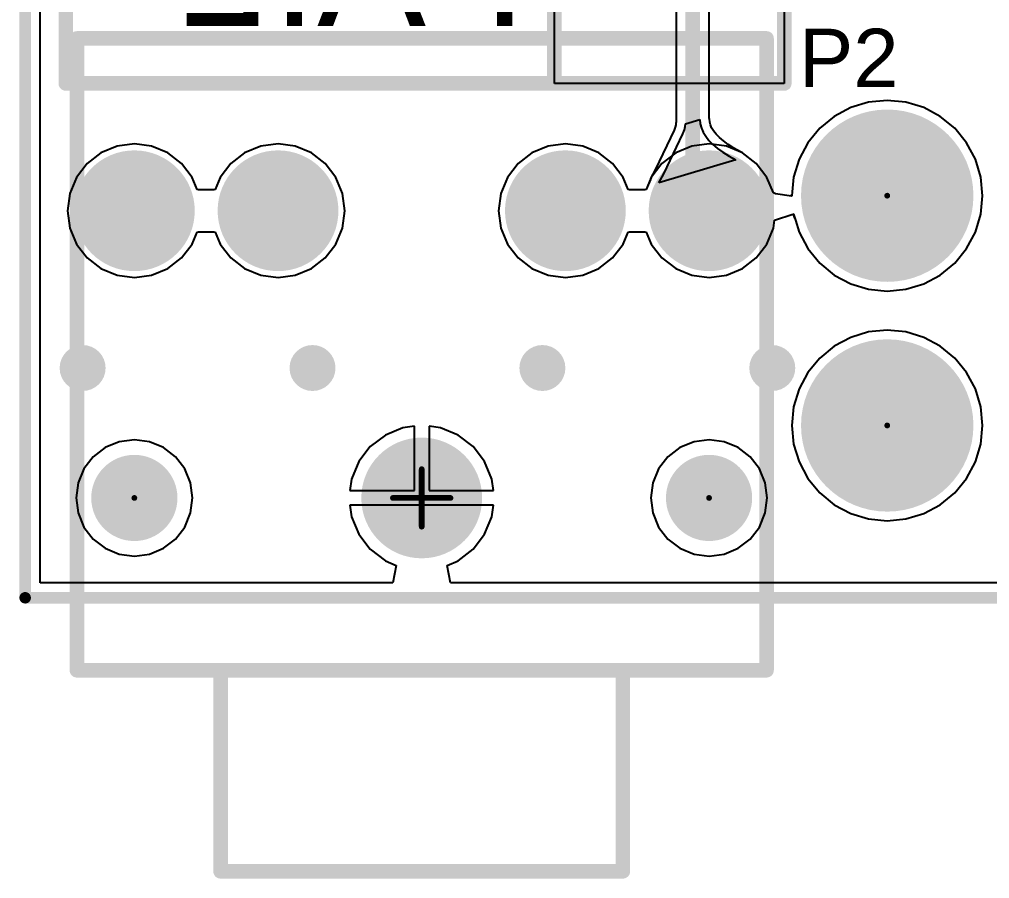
# Model space of a CAD drawing. Header units: inches. Extents: x 0 to 5455, y -5 to 5444.
# Drawn here: x -0.1 to 16.78, y -4.89 to 10.07 of the extents above; entities that cross this region are included whole.
import ezdxf

# ---------------------------------------------------------------- set-up
doc = ezdxf.new("R2010")
doc.units = ezdxf.units.IN
for name, color, linetype in [('Board Outline', 6, 'Continuous'), ('Bottom Courtyard', 56, 'Continuous'), ('Bottom Layer', 5, 'Continuous'), ('Bottom Overlay', 54, 'Continuous'), ('Bottom Solder', 6, 'Continuous'), ('Multi-Layer', 9, 'Continuous'), ('Pad Holes', 156, 'Continuous'), ('Top Courtyard', 56, 'Continuous'), ('Top Layer', 1, 'Continuous'), ('Top Overlay', 2, 'Continuous'), ('Top Solder', 216, 'Continuous'), ('Via Holes', 16, 'Continuous')]:
    doc.layers.add(name, color=color, linetype=linetype)
doc.styles.add('Arial', font='', dxfattribs={"height": 0.2})
doc.styles.get('Arial').set_extended_font_data('Arial')

# ---------------------------------------------------------------- blocks, each defined once
blk = doc.blocks.new('0B1556B7_A534_4801_B57D_01EFA34B1205_32')
at = {"layer": 'Bottom Courtyard'}
for points in [[(0, 0.5, 0.1, 0.1, 0), (0, -0.5, 0.1, 0.1, 0)], [(0.5, 0, 0.1, 0.1, 0), (-0.5, 0, 0.1, 0.1, 0)]]:
    blk.add_lwpolyline(points, format="xyseb", dxfattribs=at)
for points in [[(-0.025, 0.5, 0.05, 0.05, 1), (0.025, 0.5, 0.05, 0.05, 1)], [(-0.525, 0, 0.05, 0.05, 1), (-0.475, 0, 0.05, 0.05, 1)], [(0.475, 0, 0.05, 0.05, 1), (0.525, 0, 0.05, 0.05, 1)], [(-0.025, -0.5, 0.05, 0.05, 1), (0.025, -0.5, 0.05, 0.05, 1)]]:
    blk.add_lwpolyline(points, format="xyseb", close=True, dxfattribs=at)
at = {"layer": 'Bottom Overlay'}
for points in [[(12.5, 4, 0.254, 0.254, 0), (0, 4, 0.254, 0.254, 0)], [(0, 4, 0.254, 0.254, 0), (0, -1, 0.254, 0.254, 0)], [(4, 4, 0.254, 0.254, 0), (4, -4, 0.254, 0.254, 0)], [(12.5, 4, 0.254, 0.254, 0), (12.5, -4, 0.254, 0.254, 0)], [(12.5, 0, 0.254, 0.254, 0), (0, 0, 0.254, 0.254, 0)], [(0, 0, 0.254, 0.254, 0), (0, -4, 0.254, 0.254, 0)], [(12.5, -4, 0.254, 0.254, 0), (0, -4, 0.254, 0.254, 0)]]:
    blk.add_lwpolyline(points, format="xyseb", dxfattribs=at)
for points in [[(-0.064, 4, 0.127, 0.127, 1), (0.064, 4, 0.127, 0.127, 1)], [(-0.064, 4, 0.127, 0.127, 1), (0.064, 4, 0.127, 0.127, 1)], [(3.936, 4, 0.127, 0.127, 1), (4.063, 4, 0.127, 0.127, 1)], [(12.437, 4, 0.127, 0.127, 1), (12.564, 4, 0.127, 0.127, 1)], [(12.437, 4, 0.127, 0.127, 1), (12.564, 4, 0.127, 0.127, 1)], [(-0.064, 0, 0.127, 0.127, 1), (0.064, 0, 0.127, 0.127, 1)], [(-0.064, 0, 0.127, 0.127, 1), (0.064, 0, 0.127, 0.127, 1)], [(12.437, 0, 0.127, 0.127, 1), (12.564, 0, 0.127, 0.127, 1)], [(-0.064, -1, 0.127, 0.127, 1), (0.064, -1, 0.127, 0.127, 1)], [(-0.064, -4, 0.127, 0.127, 1), (0.064, -4, 0.127, 0.127, 1)], [(-0.064, -4, 0.127, 0.127, 1), (0.064, -4, 0.127, 0.127, 1)], [(3.936, -4, 0.127, 0.127, 1), (4.063, -4, 0.127, 0.127, 1)], [(12.437, -4, 0.127, 0.127, 1), (12.564, -4, 0.127, 0.127, 1)], [(12.437, -4, 0.127, 0.127, 1), (12.564, -4, 0.127, 0.127, 1)]]:
    blk.add_lwpolyline(points, format="xyseb", close=True, dxfattribs=at)
at = {"layer": 'Bottom Solder'}
for p, q in [((0, 0), (0, 4)), ((0, 4), (4, 4)), ((4, 4), (4, 0)), ((0, -4), (0, 0)), ((0, 0), (4, 0)), ((4, 0), (0, 0)), ((4, 0), (4, -4)), ((4, -4), (0, -4))]:
    blk.add_line(p, q, dxfattribs=at)
at = {"layer": 'Bottom Overlay', "style": 'Arial', "text_generation_flag": 2}
for s, p in [('FAIL', (4.5, 3)), ('PASS', (4.5, -1))]:
    blk.add_text(s, height=2.032, rotation=180, dxfattribs=at).set_placement(p)
blk = doc.blocks.new('7EF2B92C_0FC9_4C85_B662_5CEC65BFCCC4_38')
at = {"layer": 'Bottom Layer'}
h = blk.add_hatch(color=5, dxfattribs=at)
edge = h.paths.add_edge_path()
edge.add_arc((5, 5), 1, 0, 360)
h = blk.add_hatch(color=5, dxfattribs=at)
edge = h.paths.add_edge_path()
edge.add_arc((5, 2.5), 1, 0, 360)
h = blk.add_hatch(color=5, dxfattribs=at)
edge = h.paths.add_edge_path()
edge.add_arc((0, 0), 1, 0, 360)
h = blk.add_hatch(color=5, dxfattribs=at)
edge = h.paths.add_edge_path()
edge.add_arc((5, -2.5), 1, 0, 360)
h = blk.add_hatch(color=5, dxfattribs=at)
edge = h.paths.add_edge_path()
edge.add_arc((5, -5), 1, 0, 360)
at = {"layer": 'Bottom Solder'}
h = blk.add_hatch(color=6, dxfattribs=at)
edge = h.paths.add_edge_path()
edge.add_arc((5, 5), 1.051, 0, 360)
h = blk.add_hatch(color=6, dxfattribs=at)
edge = h.paths.add_edge_path()
edge.add_arc((0, 5), 0.0508, 0, 360)
h = blk.add_hatch(color=6, dxfattribs=at)
edge = h.paths.add_edge_path()
edge.add_arc((5, 2.5), 1.051, 0, 360)
h = blk.add_hatch(color=6, dxfattribs=at)
edge = h.paths.add_edge_path()
edge.add_arc((0, 0), 1.051, 0, 360)
h = blk.add_hatch(color=6, dxfattribs=at)
edge = h.paths.add_edge_path()
edge.add_arc((5, -2.5), 1.051, 0, 360)
h = blk.add_hatch(color=6, dxfattribs=at)
edge = h.paths.add_edge_path()
edge.add_arc((5, -5), 1.051, 0, 360)
h = blk.add_hatch(color=6, dxfattribs=at)
edge = h.paths.add_edge_path()
edge.add_arc((0, -5), 0.0508, 0, 360)
at = {"layer": 'Multi-Layer'}
h = blk.add_hatch(color=9, dxfattribs=at)
edge = h.paths.add_edge_path()
edge.add_arc((5, 5), 1, 0, 360)
h = blk.add_hatch(color=9, dxfattribs=at)
edge = h.paths.add_edge_path()
edge.add_arc((5, 2.5), 1, 0, 360)
h = blk.add_hatch(color=9, dxfattribs=at)
edge = h.paths.add_edge_path()
edge.add_arc((0, 0), 1, 0, 360)
h = blk.add_hatch(color=9, dxfattribs=at)
edge = h.paths.add_edge_path()
edge.add_arc((5, -2.5), 1, 0, 360)
h = blk.add_hatch(color=9, dxfattribs=at)
edge = h.paths.add_edge_path()
edge.add_arc((5, -5), 1, 0, 360)
at = {"layer": 'Pad Holes'}
h = blk.add_hatch(color=7, dxfattribs=at)
edge = h.paths.add_edge_path()
edge.add_arc((0, 5), 0.75, 0, 360)
h = blk.add_hatch(color=7, dxfattribs=at)
edge = h.paths.add_edge_path()
edge.add_arc((5, 5), 0.6, 0, 360)
h = blk.add_hatch(color=7, dxfattribs=at)
edge = h.paths.add_edge_path()
edge.add_arc((5, 2.5), 0.6, 0, 360)
h = blk.add_hatch(color=7, dxfattribs=at)
edge = h.paths.add_edge_path()
edge.add_arc((0, 0), 0.6, 0, 360)
h = blk.add_hatch(color=7, dxfattribs=at)
edge = h.paths.add_edge_path()
edge.add_arc((5, -2.5), 0.6, 0, 360)
h = blk.add_hatch(color=7, dxfattribs=at)
edge = h.paths.add_edge_path()
edge.add_arc((0, -5), 0.75, 0, 360)
h = blk.add_hatch(color=7, dxfattribs=at)
edge = h.paths.add_edge_path()
edge.add_arc((5, -5), 0.6, 0, 360)
at = {"layer": 'Top Layer'}
h = blk.add_hatch(color=1, dxfattribs=at)
edge = h.paths.add_edge_path()
edge.add_arc((5, 5), 1, 0, 360)
h = blk.add_hatch(color=1, dxfattribs=at)
edge = h.paths.add_edge_path()
edge.add_arc((5, 2.5), 1, 0, 360)
h = blk.add_hatch(color=1, dxfattribs=at)
edge = h.paths.add_edge_path()
edge.add_arc((0, 0), 1, 0, 360)
h = blk.add_hatch(color=1, dxfattribs=at)
edge = h.paths.add_edge_path()
edge.add_arc((5, -2.5), 1, 0, 360)
h = blk.add_hatch(color=1, dxfattribs=at)
edge = h.paths.add_edge_path()
edge.add_arc((5, -5), 1, 0, 360)
at = {"layer": 'Top Solder'}
h = blk.add_hatch(color=216, dxfattribs=at)
edge = h.paths.add_edge_path()
edge.add_arc((5, 5), 1.051, 0, 360)
h = blk.add_hatch(color=216, dxfattribs=at)
edge = h.paths.add_edge_path()
edge.add_arc((0, 5), 0.0508, 0, 360)
h = blk.add_hatch(color=216, dxfattribs=at)
edge = h.paths.add_edge_path()
edge.add_arc((5, 2.5), 1.051, 0, 360)
h = blk.add_hatch(color=216, dxfattribs=at)
edge = h.paths.add_edge_path()
edge.add_arc((0, 0), 1.051, 0, 360)
h = blk.add_hatch(color=216, dxfattribs=at)
edge = h.paths.add_edge_path()
edge.add_arc((5, -2.5), 1.051, 0, 360)
h = blk.add_hatch(color=216, dxfattribs=at)
edge = h.paths.add_edge_path()
edge.add_arc((5, -5), 1.051, 0, 360)
h = blk.add_hatch(color=216, dxfattribs=at)
edge = h.paths.add_edge_path()
edge.add_arc((0, -5), 0.0508, 0, 360)
at = {"layer": 'Top Courtyard'}
for points in [[(0, 0.5, 0.1, 0.1, 0), (0, -0.5, 0.1, 0.1, 0)], [(-0.5, 0, 0.1, 0.1, 0), (0.5, 0, 0.1, 0.1, 0)]]:
    blk.add_lwpolyline(points, format="xyseb", dxfattribs=at)
for points in [[(-0.025, 0.5, 0.05, 0.05, 1), (0.025, 0.5, 0.05, 0.05, 1)], [(-0.525, 0, 0.05, 0.05, 1), (-0.475, 0, 0.05, 0.05, 1)], [(0.475, 0, 0.05, 0.05, 1), (0.525, 0, 0.05, 0.05, 1)], [(-0.025, -0.5, 0.05, 0.05, 1), (0.025, -0.5, 0.05, 0.05, 1)]]:
    blk.add_lwpolyline(points, format="xyseb", close=True, dxfattribs=at)
at = {"layer": 'Top Overlay'}
for points in [[(-3, 6, 0.254, 0.254, 0), (-3, -6, 0.254, 0.254, 0)], [(-3, 6, 0.254, 0.254, 0), (8, 6, 0.254, 0.254, 0)], [(8, 6, 0.254, 0.254, 0), (8, -6, 0.254, 0.254, 0)], [(-6.5, 3.5, 0.254, 0.254, 0), (-3, 3.5, 0.254, 0.254, 0)], [(-6.5, 3.5, 0.254, 0.254, 0), (-6.5, -3.5, 0.254, 0.254, 0)], [(-6.5, -3.5, 0.254, 0.254, 0), (-3, -3.5, 0.254, 0.254, 0)], [(-3, -3.5, 0.254, 0.254, 0), (-3, -6, 0.254, 0.254, 0)], [(-3, -6, 0.254, 0.254, 0), (8, -6, 0.254, 0.254, 0)]]:
    blk.add_lwpolyline(points, format="xyseb", dxfattribs=at)
for points in [[(-3.063, 6, 0.127, 0.127, 1), (-2.936, 6, 0.127, 0.127, 1)], [(-3.063, 6, 0.127, 0.127, 1), (-2.936, 6, 0.127, 0.127, 1)], [(7.936, 6, 0.127, 0.127, 1), (8.063, 6, 0.127, 0.127, 1)], [(7.936, 6, 0.127, 0.127, 1), (8.063, 6, 0.127, 0.127, 1)], [(-6.563, 3.5, 0.127, 0.127, 1), (-6.436, 3.5, 0.127, 0.127, 1)], [(-6.563, 3.5, 0.127, 0.127, 1), (-6.436, 3.5, 0.127, 0.127, 1)], [(-3.063, 3.5, 0.127, 0.127, 1), (-2.936, 3.5, 0.127, 0.127, 1)], [(-6.563, -3.5, 0.127, 0.127, 1), (-6.436, -3.5, 0.127, 0.127, 1)], [(-6.563, -3.5, 0.127, 0.127, 1), (-6.436, -3.5, 0.127, 0.127, 1)], [(-3.063, -3.5, 0.127, 0.127, 1), (-2.936, -3.5, 0.127, 0.127, 1)], [(-3.063, -3.5, 0.127, 0.127, 1), (-2.936, -3.5, 0.127, 0.127, 1)], [(-3.063, -6, 0.127, 0.127, 1), (-2.936, -6, 0.127, 0.127, 1)], [(-3.063, -6, 0.127, 0.127, 1), (-2.936, -6, 0.127, 0.127, 1)], [(-3.063, -6, 0.127, 0.127, 1), (-2.936, -6, 0.127, 0.127, 1)], [(7.936, -6, 0.127, 0.127, 1), (8.063, -6, 0.127, 0.127, 1)], [(7.936, -6, 0.127, 0.127, 1), (8.063, -6, 0.127, 0.127, 1)]]:
    blk.add_lwpolyline(points, format="xyseb", close=True, dxfattribs=at)

msp = doc.modelspace()

# ---------------------------------------------------------------- hatches: boundary and pattern name
at = {"layer": 'Bottom Layer'}
h = msp.add_hatch(color=5, dxfattribs=at)
edge = h.paths.add_edge_path()
edge.add_arc((1, 4), 0.4, 0, 360)
h = msp.add_hatch(color=5, dxfattribs=at)
edge = h.paths.add_edge_path()
edge.add_arc((5, 4), 0.4, 0, 360)
h = msp.add_hatch(color=5, dxfattribs=at)
edge = h.paths.add_edge_path()
edge.add_arc((9, 4), 0.4, 0, 360)
h = msp.add_hatch(color=5, dxfattribs=at)
edge = h.paths.add_edge_path()
edge.add_arc((13, 4), 0.4, 0, 360)
at = {"layer": 'Bottom Solder'}
h = msp.add_hatch(color=6, dxfattribs=at)
edge = h.paths.add_edge_path()
edge.add_arc((15, 7), 0.0508, 0, 360)
h = msp.add_hatch(color=6, dxfattribs=at)
edge = h.paths.add_edge_path()
edge.add_arc((15, 3), 0.0508, 0, 360)
at = {"layer": 'Pad Holes'}
h = msp.add_hatch(color=7, dxfattribs=at)
edge = h.paths.add_edge_path()
edge.add_arc((15, 7), 1.5, 0, 360)
h = msp.add_hatch(color=7, dxfattribs=at)
edge = h.paths.add_edge_path()
edge.add_arc((15, 3), 1.5, 0, 360)
at = {"layer": 'Top Layer'}
h = msp.add_hatch(color=1, dxfattribs=at)
edge = h.paths.add_edge_path()
edge.add_arc((1, 4), 0.4, 0, 360)
h = msp.add_hatch(color=1, dxfattribs=at)
edge = h.paths.add_edge_path()
edge.add_arc((5, 4), 0.4, 0, 360)
h = msp.add_hatch(color=1, dxfattribs=at)
edge = h.paths.add_edge_path()
edge.add_arc((9, 4), 0.4, 0, 360)
h = msp.add_hatch(color=1, dxfattribs=at)
edge = h.paths.add_edge_path()
edge.add_arc((13, 4), 0.4, 0, 360)
at = {"layer": 'Top Solder'}
h = msp.add_hatch(color=216, dxfattribs=at)
edge = h.paths.add_edge_path()
edge.add_arc((15, 7), 0.0508, 0, 360)
h = msp.add_hatch(color=216, dxfattribs=at)
edge = h.paths.add_edge_path()
edge.add_arc((15, 3), 0.0508, 0, 360)
at = {"layer": 'Via Holes'}
h = msp.add_hatch(color=7, dxfattribs=at)
edge = h.paths.add_edge_path()
edge.add_arc((1, 4), 0.2, 0, 360)
h = msp.add_hatch(color=7, dxfattribs=at)
edge = h.paths.add_edge_path()
edge.add_arc((5, 4), 0.2, 0, 360)
h = msp.add_hatch(color=7, dxfattribs=at)
edge = h.paths.add_edge_path()
edge.add_arc((9, 4), 0.2, 0, 360)
h = msp.add_hatch(color=7, dxfattribs=at)
edge = h.paths.add_edge_path()
edge.add_arc((13, 4), 0.2, 0, 360)

# ---------------------------------------------------------------- linework, layer by layer
at = {"layer": 'Board Outline'}
for points in [[(0, 38, 0.2, 0.2, 0), (0, 0, 0.2, 0.2, 0)], [(0, 0, 0.2, 0.2, 0), (28, 0, 0.2, 0.2, 0)]]:
    msp.add_lwpolyline(points, format="xyseb", dxfattribs=at)
msp.add_lwpolyline([(-0.05, 0, 0.1, 0.1, 1), (0.05, 0, 0.1, 0.1, 1)], format="xyseb", close=True, dxfattribs=at)
msp.add_lwpolyline([(-0.05, 0, 0.1, 0.1, 1), (0.05, 0, 0.1, 0.1, 1)], format="xyseb", close=True, dxfattribs=at)
at = {"layer": 'Bottom Layer'}
for p, q in [((0.259, 0.259), (0.259, 37.741)), ((14.676, 8.628), (14.365, 8.534)), ((15, 8.66), (14.676, 8.628)), ((15.324, 8.628), (15, 8.66)), ((15.635, 8.534), (15.324, 8.628)), ((14.365, 8.534), (14.078, 8.381)), ((15.922, 8.381), (15.635, 8.534)), ((14.078, 8.381), (13.826, 8.174)), ((16.174, 8.174), (15.922, 8.381)), ((13.826, 8.174), (13.619, 7.922)), ((16.381, 7.922), (16.174, 8.174)), ((1.599, 7.861), (1.319, 7.745)), ((1.9, 7.9), (1.599, 7.861)), ((2.201, 7.861), (1.9, 7.9)), ((2.481, 7.745), (2.201, 7.861)), ((4.099, 7.861), (3.819, 7.745)), ((4.4, 7.9), (4.099, 7.861)), ((4.701, 7.861), (4.4, 7.9)), ((4.981, 7.745), (4.701, 7.861)), ((9.099, 7.861), (8.819, 7.745)), ((9.4, 7.9), (9.099, 7.861)), ((9.701, 7.861), (9.4, 7.9)), ((9.981, 7.745), (9.701, 7.861)), ((11.599, 7.861), (11.319, 7.745)), ((11.9, 7.9), (11.599, 7.861)), ((12.201, 7.861), (11.9, 7.9)), ((12.481, 7.745), (12.201, 7.861)), ((13.619, 7.922), (13.466, 7.635)), ((16.534, 7.635), (16.381, 7.922)), ((1.319, 7.745), (1.078, 7.56)), ((2.722, 7.56), (2.481, 7.745)), ((3.819, 7.745), (3.578, 7.56)), ((5.222, 7.56), (4.981, 7.745)), ((8.819, 7.745), (8.578, 7.56)), ((10.222, 7.56), (9.981, 7.745)), ((11.319, 7.745), (11.078, 7.56)), ((12.722, 7.56), (12.481, 7.745)), ((13.466, 7.635), (13.372, 7.324)), ((16.628, 7.324), (16.534, 7.635)), ((1.078, 7.56), (0.893, 7.319)), ((2.907, 7.319), (2.722, 7.56)), ((3.578, 7.56), (3.393, 7.319)), ((5.407, 7.319), (5.222, 7.56)), ((8.578, 7.56), (8.393, 7.319)), ((10.407, 7.319), (10.222, 7.56)), ((11.078, 7.56), (10.893, 7.319)), ((12.907, 7.319), (12.722, 7.56)), ((0.893, 7.319), (0.777, 7.039)), ((2.993, 7.11), (2.907, 7.319)), ((3.393, 7.319), (3.307, 7.11)), ((5.523, 7.039), (5.407, 7.319)), ((8.393, 7.319), (8.277, 7.039)), ((10.493, 7.11), (10.407, 7.319)), ((10.893, 7.319), (10.807, 7.11)), ((13.019, 7.049), (12.907, 7.319)), ((13.372, 7.324), (13.346, 7.068)), ((16.66, 7), (16.628, 7.324)), ((3.017, 7.104), (2.993, 7.11)), ((3.283, 7.104), (3.017, 7.104)), ((3.307, 7.11), (3.283, 7.104)), ((10.517, 7.104), (10.493, 7.11)), ((10.783, 7.104), (10.517, 7.104)), ((10.807, 7.11), (10.783, 7.104)), ((0.777, 7.039), (0.738, 6.738)), ((5.562, 6.738), (5.523, 7.039)), ((8.277, 7.039), (8.238, 6.738)), ((13.055, 7.034), (13.019, 7.049)), ((13.332, 6.994), (13.055, 7.034)), ((13.342, 7.026), (13.332, 6.994)), ((13.34, 7), (13.336, 6.994)), ((13.336, 6.994), (13.34, 7)), ((13.336, 6.994), (13.336, 6.994)), ((13.346, 7.068), (13.34, 7)), ((13.34, 7), (13.342, 7.026)), ((16.628, 6.676), (16.66, 7)), ((0.738, 6.738), (0.777, 6.437)), ((5.523, 6.437), (5.562, 6.738)), ((8.238, 6.738), (8.277, 6.437)), ((13.04, 6.571), (13.355, 6.68)), ((13.355, 6.68), (13.392, 6.609)), ((13.372, 6.676), (13.362, 6.682)), ((13.362, 6.682), (13.362, 6.682)), ((13.362, 6.682), (13.372, 6.676)), ((13.392, 6.609), (13.372, 6.676)), ((13.372, 6.676), (13.402, 6.575)), ((16.534, 6.365), (16.628, 6.676)), ((0.777, 6.437), (0.893, 6.157)), ((5.407, 6.157), (5.523, 6.437)), ((8.277, 6.437), (8.393, 6.157)), ((12.907, 6.157), (13.023, 6.437)), ((13.023, 6.437), (13.04, 6.571)), ((13.402, 6.575), (13.466, 6.365)), ((2.907, 6.157), (2.993, 6.366)), ((2.993, 6.366), (3.017, 6.372)), ((3.017, 6.372), (3.283, 6.372)), ((3.283, 6.372), (3.307, 6.366)), ((3.307, 6.366), (3.393, 6.157)), ((10.407, 6.157), (10.493, 6.366)), ((10.493, 6.366), (10.517, 6.372)), ((10.517, 6.372), (10.783, 6.372)), ((10.783, 6.372), (10.807, 6.366)), ((10.807, 6.366), (10.893, 6.157)), ((13.466, 6.365), (13.619, 6.078)), ((16.381, 6.078), (16.534, 6.365)), ((0.893, 6.157), (1.078, 5.916)), ((2.722, 5.916), (2.907, 6.157)), ((3.393, 6.157), (3.578, 5.916)), ((5.222, 5.916), (5.407, 6.157)), ((8.393, 6.157), (8.578, 5.916)), ((10.222, 5.916), (10.407, 6.157)), ((10.893, 6.157), (11.078, 5.916)), ((12.722, 5.916), (12.907, 6.157)), ((13.619, 6.078), (13.826, 5.826)), ((16.174, 5.826), (16.381, 6.078)), ((1.078, 5.916), (1.319, 5.731)), ((2.481, 5.731), (2.722, 5.916)), ((3.578, 5.916), (3.819, 5.731)), ((4.981, 5.731), (5.222, 5.916)), ((8.578, 5.916), (8.819, 5.731)), ((9.981, 5.731), (10.222, 5.916)), ((11.078, 5.916), (11.319, 5.731)), ((12.481, 5.731), (12.722, 5.916)), ((13.826, 5.826), (14.078, 5.619)), ((15.922, 5.619), (16.174, 5.826)), ((1.319, 5.731), (1.599, 5.615)), ((1.599, 5.615), (1.9, 5.576)), ((1.9, 5.576), (2.201, 5.615)), ((2.201, 5.615), (2.481, 5.731)), ((3.819, 5.731), (4.099, 5.615)), ((4.099, 5.615), (4.4, 5.576)), ((4.4, 5.576), (4.701, 5.615)), ((4.701, 5.615), (4.981, 5.731)), ((8.819, 5.731), (9.099, 5.615)), ((9.099, 5.615), (9.4, 5.576)), ((9.4, 5.576), (9.701, 5.615)), ((9.701, 5.615), (9.981, 5.731)), ((11.319, 5.731), (11.599, 5.615)), ((11.599, 5.615), (11.9, 5.576)), ((11.9, 5.576), (12.201, 5.615)), ((12.201, 5.615), (12.481, 5.731)), ((14.078, 5.619), (14.365, 5.466)), ((15.635, 5.466), (15.922, 5.619)), ((14.365, 5.466), (14.676, 5.372)), ((15.324, 5.372), (15.635, 5.466)), ((14.676, 5.372), (15, 5.34)), ((15, 5.34), (15.324, 5.372)), ((14.676, 4.628), (14.365, 4.534)), ((15, 4.66), (14.676, 4.628)), ((15.324, 4.628), (15, 4.66)), ((15.635, 4.534), (15.324, 4.628)), ((14.365, 4.534), (14.078, 4.381)), ((15.922, 4.381), (15.635, 4.534)), ((14.078, 4.381), (13.826, 4.174)), ((16.174, 4.174), (15.922, 4.381)), ((13.826, 4.174), (13.619, 3.922)), ((16.381, 3.922), (16.174, 4.174)), ((13.619, 3.922), (13.466, 3.635)), ((16.534, 3.635), (16.381, 3.922)), ((13.466, 3.635), (13.372, 3.324)), ((16.628, 3.324), (16.534, 3.635)), ((13.372, 3.324), (13.34, 3)), ((16.66, 3), (16.628, 3.324)), ((6.573, 2.96), (6.268, 2.833)), ((6.773, 2.986), (6.573, 2.96)), ((6.773, 1.865), (6.773, 2.986)), ((7.227, 2.96), (7.027, 2.986)), ((7.027, 2.986), (7.027, 1.865)), ((7.532, 2.833), (7.227, 2.96)), ((13.34, 3), (13.372, 2.676)), ((16.628, 2.676), (16.66, 3)), ((1.638, 2.716), (1.394, 2.615)), ((1.9, 2.751), (1.638, 2.716)), ((2.162, 2.716), (1.9, 2.751)), ((2.406, 2.615), (2.162, 2.716)), ((6.268, 2.833), (6.006, 2.632)), ((7.794, 2.632), (7.532, 2.833)), ((11.638, 2.716), (11.394, 2.615)), ((11.9, 2.751), (11.638, 2.716)), ((12.162, 2.716), (11.9, 2.751)), ((12.406, 2.615), (12.162, 2.716)), ((1.394, 2.615), (1.184, 2.454)), ((2.616, 2.454), (2.406, 2.615)), ((6.006, 2.632), (5.805, 2.37)), ((7.995, 2.37), (7.794, 2.632)), ((11.394, 2.615), (11.184, 2.454)), ((12.616, 2.454), (12.406, 2.615)), ((13.372, 2.676), (13.466, 2.365)), ((16.534, 2.365), (16.628, 2.676)), ((1.184, 2.454), (1.023, 2.244)), ((2.777, 2.244), (2.616, 2.454)), ((5.805, 2.37), (5.678, 2.065)), ((8.122, 2.065), (7.995, 2.37)), ((11.184, 2.454), (11.023, 2.244)), ((12.777, 2.244), (12.616, 2.454)), ((13.466, 2.365), (13.619, 2.078)), ((16.381, 2.078), (16.534, 2.365)), ((1.023, 2.244), (0.922, 2)), ((2.878, 2), (2.777, 2.244)), ((11.023, 2.244), (10.922, 2)), ((12.878, 2), (12.777, 2.244)), ((5.678, 2.065), (5.652, 1.865)), ((8.148, 1.865), (8.122, 2.065)), ((13.619, 2.078), (13.826, 1.826)), ((16.174, 1.826), (16.381, 2.078)), ((0.922, 2), (0.887, 1.738)), ((2.913, 1.738), (2.878, 2)), ((5.652, 1.865), (6.773, 1.865)), ((7.027, 1.865), (8.148, 1.865)), ((10.922, 2), (10.887, 1.738)), ((12.913, 1.738), (12.878, 2)), ((0.887, 1.738), (0.922, 1.476)), ((2.878, 1.476), (2.913, 1.738)), ((10.887, 1.738), (10.922, 1.476)), ((12.878, 1.476), (12.913, 1.738)), ((13.826, 1.826), (14.078, 1.619)), ((15.922, 1.619), (16.174, 1.826)), ((6.9, 1.611), (5.652, 1.611)), ((5.652, 1.611), (5.678, 1.411)), ((8.148, 1.611), (6.9, 1.611)), ((8.122, 1.411), (8.148, 1.611)), ((14.078, 1.619), (14.365, 1.466)), ((15.635, 1.466), (15.922, 1.619)), ((0.922, 1.476), (1.023, 1.232)), ((2.777, 1.232), (2.878, 1.476)), ((5.678, 1.411), (5.805, 1.106)), ((7.995, 1.106), (8.122, 1.411)), ((10.922, 1.476), (11.023, 1.232)), ((12.777, 1.232), (12.878, 1.476)), ((14.365, 1.466), (14.676, 1.372)), ((14.676, 1.372), (15, 1.34)), ((15, 1.34), (15.324, 1.372)), ((15.324, 1.372), (15.635, 1.466)), ((1.023, 1.232), (1.184, 1.022)), ((2.616, 1.022), (2.777, 1.232)), ((11.023, 1.232), (11.184, 1.022)), ((12.616, 1.022), (12.777, 1.232)), ((1.184, 1.022), (1.394, 0.861)), ((2.406, 0.861), (2.616, 1.022)), ((5.805, 1.106), (6.006, 0.844)), ((7.794, 0.844), (7.995, 1.106)), ((11.184, 1.022), (11.394, 0.861)), ((12.406, 0.861), (12.616, 1.022)), ((1.394, 0.861), (1.638, 0.76)), ((2.162, 0.76), (2.406, 0.861)), ((11.394, 0.861), (11.638, 0.76)), ((12.162, 0.76), (12.406, 0.861)), ((1.638, 0.76), (1.9, 0.725)), ((1.9, 0.725), (2.162, 0.76)), ((6.006, 0.844), (6.268, 0.643)), ((7.532, 0.643), (7.794, 0.844)), ((11.638, 0.76), (11.9, 0.725)), ((11.9, 0.725), (12.162, 0.76)), ((6.268, 0.643), (6.458, 0.564)), ((6.458, 0.564), (6.397, 0.259)), ((7.342, 0.564), (7.532, 0.643)), ((7.403, 0.259), (7.342, 0.564)), ((6.397, 0.259), (0.259, 0.259)), ((27.741, 0.259), (7.403, 0.259))]:
    msp.add_line(p, q, dxfattribs=at)
at = {"layer": 'Top Layer'}
for p, q in [((0.259, 0.259), (0.259, 25.798)), ((11.33, 10.849), (11.33, 8.278)), ((11.9, 8.373), (11.9, 10.852)), ((14.676, 8.628), (14.365, 8.534)), ((15, 8.66), (14.676, 8.628)), ((15.324, 8.628), (15, 8.66)), ((15.635, 8.534), (15.324, 8.628)), ((14.365, 8.534), (14.078, 8.381)), ((15.922, 8.381), (15.635, 8.534)), ((11.33, 8.278), (11.324, 8.266)), ((11.488, 8.249), (11.742, 8.325)), ((11.742, 8.325), (11.748, 8.251)), ((11.9, 8.372), (11.9, 8.373)), ((11.9, 8.373), (11.9, 8.373)), ((11.9, 8.352), (11.9, 8.372)), ((11.906, 8.339), (11.9, 8.352)), ((11.911, 8.279), (11.906, 8.339)), ((11.924, 8.232), (11.911, 8.279)), ((14.078, 8.381), (13.826, 8.174)), ((16.174, 8.174), (15.922, 8.381)), ((11.293, 8.138), (10.967, 7.459)), ((11.311, 8.192), (11.293, 8.138)), ((11.32, 8.232), (11.311, 8.192)), ((11.324, 8.266), (11.32, 8.232)), ((11.446, 8.076), (11.47, 8.147)), ((11.47, 8.147), (11.483, 8.204)), ((11.483, 8.204), (11.488, 8.249)), ((11.748, 8.251), (11.767, 8.178)), ((11.767, 8.178), (11.798, 8.106)), ((11.798, 8.106), (11.842, 8.034)), ((11.945, 8.182), (11.924, 8.232)), ((11.977, 8.129), (11.945, 8.182)), ((12.022, 8.073), (11.977, 8.129)), ((13.826, 8.174), (13.619, 7.922)), ((16.381, 7.922), (16.174, 8.174)), ((11.113, 7.383), (11.446, 8.076)), ((11.842, 8.034), (11.898, 7.963)), ((11.898, 7.963), (11.967, 7.893)), ((12.08, 8.014), (12.022, 8.073)), ((12.151, 7.954), (12.08, 8.014)), ((12.235, 7.892), (12.151, 7.954)), ((1.599, 7.861), (1.319, 7.745)), ((1.9, 7.9), (1.599, 7.861)), ((2.201, 7.861), (1.9, 7.9)), ((2.481, 7.745), (2.201, 7.861)), ((4.099, 7.861), (3.819, 7.745)), ((4.4, 7.9), (4.099, 7.861)), ((4.701, 7.861), (4.4, 7.9)), ((4.981, 7.745), (4.701, 7.861)), ((9.099, 7.861), (8.819, 7.745)), ((9.4, 7.9), (9.099, 7.861)), ((9.701, 7.861), (9.4, 7.9)), ((9.981, 7.745), (9.701, 7.861)), ((11.967, 7.893), (12.048, 7.824)), ((12.048, 7.824), (12.142, 7.756)), ((12.333, 7.83), (12.235, 7.892)), ((12.448, 7.766), (12.333, 7.83)), ((12.457, 7.755), (12.448, 7.766)), ((13.619, 7.922), (13.466, 7.635)), ((16.534, 7.635), (16.381, 7.922)), ((1.319, 7.745), (1.078, 7.56)), ((2.722, 7.56), (2.481, 7.745)), ((3.819, 7.745), (3.578, 7.56)), ((5.222, 7.56), (4.981, 7.745)), ((8.819, 7.745), (8.578, 7.56)), ((10.222, 7.56), (9.981, 7.745)), ((12.367, 7.622), (11.026, 7.223)), ((12.142, 7.756), (12.249, 7.689)), ((12.249, 7.689), (12.367, 7.622)), ((12.481, 7.745), (12.457, 7.755)), ((12.722, 7.56), (12.481, 7.745)), ((13.466, 7.635), (13.372, 7.324)), ((16.628, 7.324), (16.534, 7.635)), ((1.078, 7.56), (0.893, 7.319)), ((2.907, 7.319), (2.722, 7.56)), ((3.578, 7.56), (3.393, 7.319)), ((5.407, 7.319), (5.222, 7.56)), ((8.578, 7.56), (8.393, 7.319)), ((10.407, 7.319), (10.222, 7.56)), ((10.967, 7.459), (10.881, 7.302)), ((12.907, 7.319), (12.722, 7.56)), ((0.893, 7.319), (0.777, 7.039)), ((2.993, 7.11), (2.907, 7.319)), ((3.393, 7.319), (3.307, 7.11)), ((5.523, 7.039), (5.407, 7.319)), ((8.393, 7.319), (8.277, 7.039)), ((10.493, 7.11), (10.407, 7.319)), ((10.879, 7.283), (10.807, 7.11)), ((10.88, 7.302), (10.879, 7.283)), ((10.881, 7.302), (10.88, 7.302)), ((10.881, 7.302), (10.881, 7.302)), ((11.026, 7.223), (11.113, 7.383)), ((13.019, 7.049), (12.907, 7.319)), ((13.372, 7.324), (13.346, 7.068)), ((16.66, 7), (16.628, 7.324)), ((3.017, 7.104), (2.993, 7.11)), ((3.283, 7.104), (3.017, 7.104)), ((3.307, 7.11), (3.283, 7.104)), ((10.517, 7.104), (10.493, 7.11)), ((10.783, 7.104), (10.517, 7.104)), ((10.807, 7.11), (10.783, 7.104)), ((0.777, 7.039), (0.738, 6.738)), ((5.562, 6.738), (5.523, 7.039)), ((8.277, 7.039), (8.238, 6.738)), ((13.055, 7.034), (13.019, 7.049)), ((13.332, 6.994), (13.055, 7.034)), ((13.342, 7.026), (13.332, 6.994)), ((13.34, 7), (13.336, 6.994)), ((13.336, 6.994), (13.34, 7)), ((13.336, 6.994), (13.336, 6.994)), ((13.346, 7.068), (13.34, 7)), ((13.34, 7), (13.342, 7.026)), ((16.628, 6.676), (16.66, 7)), ((0.738, 6.738), (0.777, 6.437)), ((5.523, 6.437), (5.562, 6.738)), ((8.238, 6.738), (8.277, 6.437)), ((13.04, 6.571), (13.355, 6.68)), ((13.355, 6.68), (13.392, 6.609)), ((13.372, 6.676), (13.362, 6.682)), ((13.362, 6.682), (13.362, 6.682)), ((13.362, 6.682), (13.372, 6.676)), ((13.392, 6.609), (13.372, 6.676)), ((13.372, 6.676), (13.402, 6.575)), ((16.534, 6.365), (16.628, 6.676)), ((0.777, 6.437), (0.893, 6.157)), ((5.407, 6.157), (5.523, 6.437)), ((8.277, 6.437), (8.393, 6.157)), ((12.907, 6.157), (13.023, 6.437)), ((13.023, 6.437), (13.04, 6.571)), ((13.402, 6.575), (13.466, 6.365)), ((2.907, 6.157), (2.993, 6.366)), ((2.993, 6.366), (3.017, 6.372)), ((3.017, 6.372), (3.283, 6.372)), ((3.283, 6.372), (3.307, 6.366)), ((3.307, 6.366), (3.393, 6.157)), ((10.407, 6.157), (10.493, 6.366)), ((10.493, 6.366), (10.517, 6.372)), ((10.517, 6.372), (10.783, 6.372)), ((10.783, 6.372), (10.807, 6.366)), ((10.807, 6.366), (10.893, 6.157)), ((13.466, 6.365), (13.619, 6.078)), ((16.381, 6.078), (16.534, 6.365)), ((0.893, 6.157), (1.078, 5.916)), ((2.722, 5.916), (2.907, 6.157)), ((3.393, 6.157), (3.578, 5.916)), ((5.222, 5.916), (5.407, 6.157)), ((8.393, 6.157), (8.578, 5.916)), ((10.222, 5.916), (10.407, 6.157)), ((10.893, 6.157), (11.078, 5.916)), ((12.722, 5.916), (12.907, 6.157)), ((13.619, 6.078), (13.826, 5.826)), ((16.174, 5.826), (16.381, 6.078)), ((1.078, 5.916), (1.319, 5.731)), ((2.481, 5.731), (2.722, 5.916)), ((3.578, 5.916), (3.819, 5.731)), ((4.981, 5.731), (5.222, 5.916)), ((8.578, 5.916), (8.819, 5.731)), ((9.981, 5.731), (10.222, 5.916)), ((11.078, 5.916), (11.319, 5.731)), ((12.481, 5.731), (12.722, 5.916)), ((13.826, 5.826), (14.078, 5.619)), ((15.922, 5.619), (16.174, 5.826)), ((1.319, 5.731), (1.599, 5.615)), ((1.599, 5.615), (1.9, 5.576)), ((1.9, 5.576), (2.201, 5.615)), ((2.201, 5.615), (2.481, 5.731)), ((3.819, 5.731), (4.099, 5.615)), ((4.099, 5.615), (4.4, 5.576)), ((4.4, 5.576), (4.701, 5.615)), ((4.701, 5.615), (4.981, 5.731)), ((8.819, 5.731), (9.099, 5.615)), ((9.099, 5.615), (9.4, 5.576)), ((9.4, 5.576), (9.701, 5.615)), ((9.701, 5.615), (9.981, 5.731)), ((11.319, 5.731), (11.599, 5.615)), ((11.599, 5.615), (11.9, 5.576)), ((11.9, 5.576), (12.201, 5.615)), ((12.201, 5.615), (12.481, 5.731)), ((14.078, 5.619), (14.365, 5.466)), ((15.635, 5.466), (15.922, 5.619)), ((14.365, 5.466), (14.676, 5.372)), ((15.324, 5.372), (15.635, 5.466)), ((14.676, 5.372), (15, 5.34)), ((15, 5.34), (15.324, 5.372)), ((14.676, 4.628), (14.365, 4.534)), ((15, 4.66), (14.676, 4.628)), ((15.324, 4.628), (15, 4.66)), ((15.635, 4.534), (15.324, 4.628)), ((14.365, 4.534), (14.078, 4.381)), ((15.922, 4.381), (15.635, 4.534)), ((14.078, 4.381), (13.826, 4.174)), ((16.174, 4.174), (15.922, 4.381)), ((13.826, 4.174), (13.619, 3.922)), ((16.381, 3.922), (16.174, 4.174)), ((13.619, 3.922), (13.466, 3.635)), ((16.534, 3.635), (16.381, 3.922)), ((13.466, 3.635), (13.372, 3.324)), ((16.628, 3.324), (16.534, 3.635)), ((13.372, 3.324), (13.34, 3)), ((16.66, 3), (16.628, 3.324)), ((6.573, 2.96), (6.268, 2.833)), ((6.773, 2.986), (6.573, 2.96)), ((6.773, 1.865), (6.773, 2.986)), ((7.227, 2.96), (7.027, 2.986)), ((7.027, 2.986), (7.027, 1.865)), ((7.532, 2.833), (7.227, 2.96)), ((13.34, 3), (13.372, 2.676)), ((16.628, 2.676), (16.66, 3)), ((1.638, 2.716), (1.394, 2.615)), ((1.9, 2.751), (1.638, 2.716)), ((2.162, 2.716), (1.9, 2.751)), ((2.406, 2.615), (2.162, 2.716)), ((6.268, 2.833), (6.006, 2.632)), ((7.794, 2.632), (7.532, 2.833)), ((11.638, 2.716), (11.394, 2.615)), ((11.9, 2.751), (11.638, 2.716)), ((12.162, 2.716), (11.9, 2.751)), ((12.406, 2.615), (12.162, 2.716)), ((1.394, 2.615), (1.184, 2.454)), ((2.616, 2.454), (2.406, 2.615)), ((6.006, 2.632), (5.805, 2.37)), ((7.995, 2.37), (7.794, 2.632)), ((11.394, 2.615), (11.184, 2.454)), ((12.616, 2.454), (12.406, 2.615)), ((13.372, 2.676), (13.466, 2.365)), ((16.534, 2.365), (16.628, 2.676)), ((1.184, 2.454), (1.023, 2.244)), ((2.777, 2.244), (2.616, 2.454)), ((5.805, 2.37), (5.678, 2.065)), ((8.122, 2.065), (7.995, 2.37)), ((11.184, 2.454), (11.023, 2.244)), ((12.777, 2.244), (12.616, 2.454)), ((13.466, 2.365), (13.619, 2.078)), ((16.381, 2.078), (16.534, 2.365)), ((1.023, 2.244), (0.922, 2)), ((2.878, 2), (2.777, 2.244)), ((11.023, 2.244), (10.922, 2)), ((12.878, 2), (12.777, 2.244)), ((5.678, 2.065), (5.652, 1.865)), ((8.148, 1.865), (8.122, 2.065)), ((13.619, 2.078), (13.826, 1.826)), ((16.174, 1.826), (16.381, 2.078)), ((0.922, 2), (0.887, 1.738)), ((2.913, 1.738), (2.878, 2)), ((5.652, 1.865), (6.773, 1.865)), ((7.027, 1.865), (8.148, 1.865)), ((10.922, 2), (10.887, 1.738)), ((12.913, 1.738), (12.878, 2)), ((0.887, 1.738), (0.922, 1.476)), ((2.878, 1.476), (2.913, 1.738)), ((10.887, 1.738), (10.922, 1.476)), ((12.878, 1.476), (12.913, 1.738)), ((13.826, 1.826), (14.078, 1.619)), ((15.922, 1.619), (16.174, 1.826)), ((6.9, 1.611), (5.652, 1.611)), ((5.652, 1.611), (5.678, 1.411)), ((8.148, 1.611), (6.9, 1.611)), ((8.122, 1.411), (8.148, 1.611)), ((14.078, 1.619), (14.365, 1.466)), ((15.635, 1.466), (15.922, 1.619)), ((0.922, 1.476), (1.023, 1.232)), ((2.777, 1.232), (2.878, 1.476)), ((5.678, 1.411), (5.805, 1.106)), ((7.995, 1.106), (8.122, 1.411)), ((10.922, 1.476), (11.023, 1.232)), ((12.777, 1.232), (12.878, 1.476)), ((14.365, 1.466), (14.676, 1.372)), ((14.676, 1.372), (15, 1.34)), ((15, 1.34), (15.324, 1.372)), ((15.324, 1.372), (15.635, 1.466)), ((1.023, 1.232), (1.184, 1.022)), ((2.616, 1.022), (2.777, 1.232)), ((11.023, 1.232), (11.184, 1.022)), ((12.616, 1.022), (12.777, 1.232)), ((1.184, 1.022), (1.394, 0.861)), ((2.406, 0.861), (2.616, 1.022)), ((5.805, 1.106), (6.006, 0.844)), ((7.794, 0.844), (7.995, 1.106)), ((11.184, 1.022), (11.394, 0.861)), ((12.406, 0.861), (12.616, 1.022)), ((1.394, 0.861), (1.638, 0.76)), ((2.162, 0.76), (2.406, 0.861)), ((11.394, 0.861), (11.638, 0.76)), ((12.162, 0.76), (12.406, 0.861)), ((1.638, 0.76), (1.9, 0.725)), ((1.9, 0.725), (2.162, 0.76)), ((6.006, 0.844), (6.268, 0.643)), ((7.532, 0.643), (7.794, 0.844)), ((11.638, 0.76), (11.9, 0.725)), ((11.9, 0.725), (12.162, 0.76)), ((6.268, 0.643), (6.458, 0.564)), ((6.458, 0.564), (6.397, 0.259)), ((7.342, 0.564), (7.532, 0.643)), ((7.403, 0.259), (7.342, 0.564)), ((6.397, 0.259), (0.259, 0.259)), ((27.741, 0.259), (7.403, 0.259))]:
    msp.add_line(p, q, dxfattribs=at)
for points in [[(11.615, 7.023, 0.254, 0.254, 0), (11.615, 11.247, 0.254, 0.254, 0)], [(11.615, 7.023, 0.254, 0.254, 0), (11.9, 6.738, 0.254, 0.254, 0)]]:
    msp.add_lwpolyline(points, format="xyseb", dxfattribs=at)
for points in [[(11.552, 7.023, 0.127, 0.127, 1), (11.679, 7.023, 0.127, 0.127, 1)], [(11.552, 7.023, 0.127, 0.127, 1), (11.679, 7.023, 0.127, 0.127, 1)], [(11.837, 6.738, 0.127, 0.127, 1), (11.964, 6.738, 0.127, 0.127, 1)]]:
    msp.add_lwpolyline(points, format="xyseb", close=True, dxfattribs=at)

# ---------------------------------------------------------------- block references
for name, p, rotation in [('0B1556B7_A534_4801_B57D_01EFA34B1205_32', (13.208, 12.954), 180), ('7EF2B92C_0FC9_4C85_B662_5CEC65BFCCC4_38', (6.9, 1.738), 90)]:
    msp.add_blockref(name, p, dxfattribs=dict(rotation=rotation))

# ---------------------------------------------------------------- texts
at = {"layer": 'Top Overlay', "style": 'Arial'}
msp.add_text('P2', height=1.016, dxfattribs=at).set_placement((13.462, 8.89))

doc.saveas('drawing.dxf')
